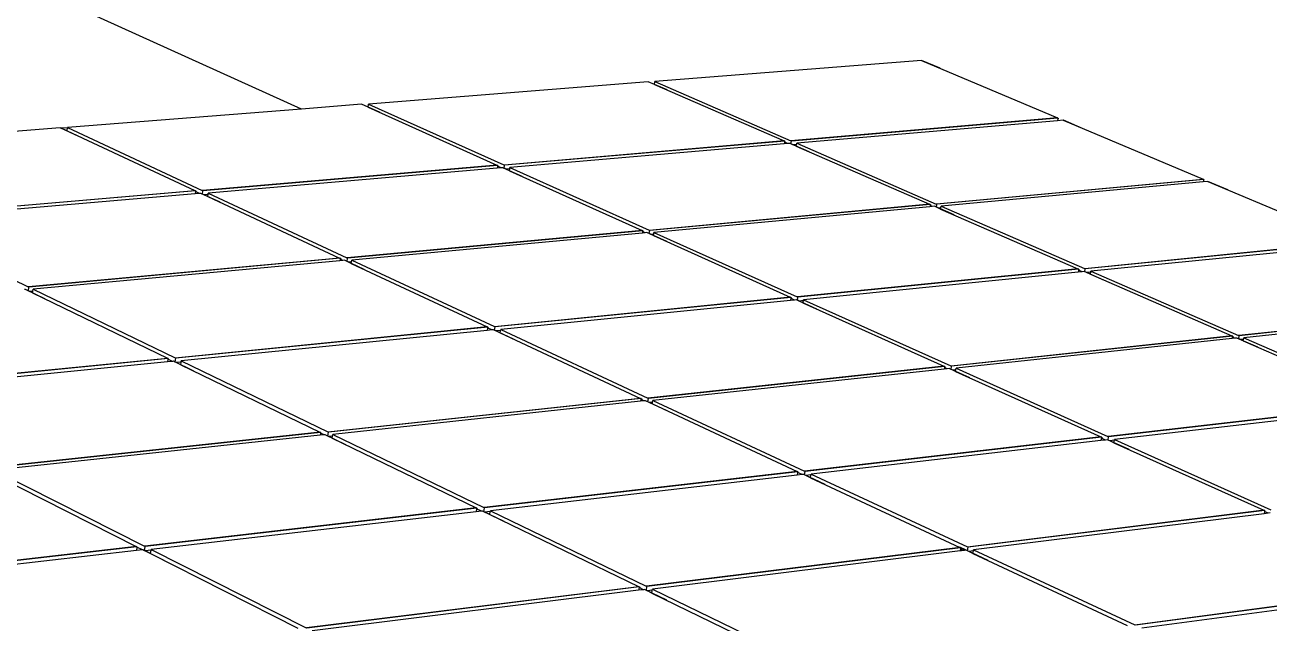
# Model space of a CAD drawing. Header units: inches. Extents: x -1925 to 2960, y -1726 to 1726.
# Drawn here: x -266 to 428, y 946 to 1279 of the extents above; entities that cross this region are included whole.
import ezdxf

# ---------------------------------------------------------------- set-up
doc = ezdxf.new("R2010")
doc.units = ezdxf.units.IN
doc.header["$MEASUREMENT"] = 0

msp = doc.modelspace()

# ---------------------------------------------------------------- linework, layer by layer
for p, q in [((-111.94, 1232.59), (-488.47, 1403.2)), ((233.64, 1259.69), (85.13, 1247.84)), ((233.64, 1259.69), (309.46, 1227.7)), ((233.64, 1259.69), (233.64, 1259.69)), ((244.11, 1255.28), (233.64, 1259.69)), ((81.44, 1247.78), (-74.5, 1235.34)), ((84.89, 1246.28), (81.44, 1247.78)), ((81.44, 1247.78), (81.44, 1247.78)), ((91.88, 1243.23), (81.44, 1247.78)), ((84.89, 1246.28), (85.13, 1247.84)), ((84.89, 1246.28), (157.13, 1214.84)), ((85.13, 1247.84), (160.83, 1214.92)), ((-78.36, 1235.27), (-111.94, 1232.59)), ((-74.74, 1233.64), (-78.36, 1235.27)), ((-78.36, 1235.27), (-78.36, 1235.27)), ((-67.95, 1230.59), (-78.36, 1235.27)), ((-74.74, 1233.64), (-74.5, 1235.34)), ((-74.5, 1235.34), (0.96, 1201.41)), ((-111.94, 1232.59), (-242.3, 1222.2)), ((-74.74, 1233.64), (-2.91, 1201.33)), ((309.46, 1227.7), (309.49, 1227.68)), ((309.49, 1227.68), (309.58, 1227.65)), ((-246.33, 1222.12), (-418.91, 1208.37)), ((-246.33, 1222.12), (-242.3, 1222.2)), ((-242.54, 1220.35), (-246.33, 1222.12)), ((-246.33, 1222.12), (-246.33, 1222.12)), ((-235.98, 1217.29), (-246.33, 1222.12)), ((-242.54, 1220.35), (-242.3, 1222.2)), ((-242.3, 1222.2), (-167.21, 1187.21)), ((309.58, 1227.65), (160.95, 1214.87)), ((309.81, 1227.55), (161.18, 1214.76)), ((309.54, 1226.01), (164.16, 1213.47)), ((309.81, 1227.55), (309.54, 1226.01)), ((312.79, 1226.29), (309.54, 1226.01)), ((309.58, 1227.65), (309.58, 1227.65)), ((309.58, 1227.65), (309.81, 1227.55)), ((309.81, 1227.55), (309.93, 1227.5)), ((310.19, 1227.39), (310.27, 1227.35)), ((312.79, 1226.29), (390.68, 1193.42)), ((312.8, 1226.29), (312.79, 1226.29)), ((323.54, 1221.75), (312.8, 1226.29)), ((-242.54, 1220.35), (-171.26, 1187.12)), ((157.24, 1214.79), (1.07, 1201.36)), ((157.47, 1214.68), (1.3, 1201.26)), ((157.15, 1214.82), (157.24, 1214.79)), ((157.38, 1214.08), (157.22, 1213.11)), ((157.24, 1214.79), (157.24, 1214.79)), ((157.24, 1214.79), (157.47, 1214.68)), ((157.47, 1214.68), (157.38, 1214.08)), ((159.22, 1213.28), (157.38, 1214.08)), ((157.47, 1214.68), (157.59, 1214.64)), ((157.85, 1214.52), (157.93, 1214.48)), ((160.95, 1214.87), (160.83, 1214.92)), ((160.93, 1213.18), (161.18, 1214.76)), ((161.18, 1214.76), (160.95, 1214.87)), ((157.22, 1213.11), (4.28, 1199.92)), ((159.22, 1213.28), (157.22, 1213.11)), ((160.45, 1213.39), (159.22, 1213.28)), ((160.93, 1213.18), (160.45, 1213.39)), ((160.45, 1213.39), (160.45, 1213.39)), ((171.18, 1208.72), (160.45, 1213.39)), ((162.07, 1212.69), (160.93, 1213.18)), ((164.06, 1212.86), (162.07, 1212.69)), ((163.9, 1211.89), (162.07, 1212.69)), ((163.9, 1211.89), (164.06, 1212.86)), ((163.9, 1211.89), (238.25, 1179.53)), ((164.06, 1212.86), (164.16, 1213.47)), ((164.16, 1213.47), (241.97, 1179.63)), ((-2.8, 1201.28), (-167.09, 1187.16)), ((-2.57, 1201.17), (-166.86, 1187.05)), ((-2.91, 1201.33), (-2.89, 1201.31)), ((-2.89, 1201.31), (-2.8, 1201.28)), ((-2.64, 1200.65), (-2.81, 1199.56)), ((-2.8, 1201.28), (-2.8, 1201.28)), ((-2.8, 1201.28), (-2.57, 1201.17)), ((-2.57, 1201.17), (-2.64, 1200.65)), ((-0.64, 1199.74), (-2.64, 1200.65)), ((-2.57, 1201.17), (-2.45, 1201.12)), ((-2.19, 1201), (-2.11, 1200.96)), ((1.07, 1201.36), (0.96, 1201.41)), ((1.05, 1199.54), (1.3, 1201.26)), ((1.3, 1201.26), (1.07, 1201.36)), ((4.18, 1199.3), (4.28, 1199.92)), ((4.28, 1199.92), (81.89, 1165.03)), ((-2.81, 1199.56), (-163.9, 1185.67)), ((-0.64, 1199.74), (-2.81, 1199.56)), ((0.4, 1199.83), (-0.64, 1199.74)), ((1.05, 1199.54), (0.4, 1199.83)), ((0.4, 1199.83), (0.4, 1199.83)), ((11.1, 1195.02), (0.4, 1199.83)), ((2.01, 1199.11), (1.05, 1199.54)), ((4.18, 1199.3), (2.01, 1199.11)), ((4.02, 1198.21), (2.01, 1199.11)), ((4.02, 1198.21), (4.18, 1199.3)), ((4.02, 1198.21), (78, 1164.92)), ((390.79, 1193.38), (242.09, 1179.58)), ((391.03, 1193.27), (242.33, 1179.47)), ((390.68, 1193.42), (390.7, 1193.41)), ((390.7, 1193.41), (390.79, 1193.38)), ((390.79, 1193.38), (390.79, 1193.38)), ((390.79, 1193.38), (391.03, 1193.27)), ((391.03, 1193.27), (390.81, 1192.04)), ((391.03, 1193.27), (391.15, 1193.23)), ((391.42, 1193.11), (391.51, 1193.07)), ((-171.15, 1187.06), (-344.21, 1172.2)), ((-170.91, 1186.95), (-343.98, 1172.09)), ((-171.23, 1187.1), (-171.15, 1187.06)), ((-171.15, 1187.06), (-171.15, 1187.06)), ((-171.15, 1187.06), (-170.91, 1186.95)), ((-170.97, 1186.53), (-171.13, 1185.3)), ((-170.91, 1186.95), (-170.97, 1186.53)), ((-168.77, 1185.51), (-170.97, 1186.53)), ((-170.91, 1186.95), (-170.8, 1186.9)), ((-170.54, 1186.78), (-170.46, 1186.74)), ((-167.09, 1187.16), (-167.21, 1187.21)), ((-167.11, 1185.18), (-166.86, 1187.05)), ((-166.86, 1187.05), (-167.09, 1187.16)), ((390.81, 1192.04), (244.68, 1178.45)), ((393.39, 1192.28), (390.81, 1192.04)), ((393.39, 1192.28), (473.4, 1158.52)), ((393.39, 1192.28), (393.39, 1192.28)), ((404.43, 1187.62), (393.39, 1192.28)), ((-171.13, 1185.3), (-341.04, 1170.67)), ((-168.77, 1185.51), (-171.13, 1185.3)), ((-167.96, 1185.58), (-168.77, 1185.51)), ((-167.11, 1185.18), (-167.96, 1185.58)), ((-167.95, 1185.58), (-167.96, 1185.58)), ((-157.3, 1180.61), (-167.95, 1185.58)), ((-166.35, 1184.83), (-167.11, 1185.18)), ((-163.99, 1185.03), (-166.35, 1184.83)), ((-164.15, 1183.8), (-166.35, 1184.83)), ((-164.15, 1183.8), (-163.99, 1185.03)), ((-164.15, 1183.8), (-90.68, 1149.54)), ((-163.99, 1185.03), (-163.9, 1185.67)), ((-163.9, 1185.67), (-86.61, 1149.66)), ((238.36, 1179.48), (82.01, 1164.97)), ((238.6, 1179.37), (82.25, 1164.87)), ((238.25, 1179.53), (238.27, 1179.52)), ((238.27, 1179.52), (238.36, 1179.48)), ((238.36, 1179.48), (238.36, 1179.48)), ((238.36, 1179.48), (238.6, 1179.37)), ((238.6, 1179.37), (238.5, 1178.76)), ((238.6, 1179.37), (238.72, 1179.32)), ((238.99, 1179.21), (239.08, 1179.17)), ((242.09, 1179.58), (241.97, 1179.63)), ((242.06, 1177.87), (242.33, 1179.47)), ((242.33, 1179.47), (242.09, 1179.58)), ((238.39, 1178.11), (84.6, 1163.81)), ((238.5, 1178.76), (238.39, 1178.11)), ((239.72, 1178.23), (238.39, 1178.11)), ((239.72, 1178.23), (238.5, 1178.76)), ((240.96, 1178.35), (239.72, 1178.23)), ((242.06, 1177.87), (240.96, 1178.35)), ((240.96, 1178.35), (240.96, 1178.35)), ((251.99, 1173.55), (240.96, 1178.35)), ((243.19, 1177.38), (242.06, 1177.87)), ((244.52, 1177.5), (243.19, 1177.38)), ((244.41, 1176.85), (243.19, 1177.38)), ((244.41, 1176.85), (244.52, 1177.5)), ((244.41, 1176.85), (320.93, 1143.54)), ((244.52, 1177.5), (244.68, 1178.45)), ((244.68, 1178.45), (324.67, 1143.65)), ((-341.04, 1170.67), (-264.21, 1133.46)), ((78.12, 1164.87), (-86.49, 1149.61)), ((78.36, 1164.76), (-86.25, 1149.49)), ((78.16, 1163.47), (-83.91, 1148.4)), ((78.03, 1164.91), (78.12, 1164.87)), ((78.12, 1164.87), (78.12, 1164.87)), ((78.12, 1164.87), (78.36, 1164.76)), ((78.28, 1164.23), (78.16, 1163.47)), ((79.67, 1163.61), (78.16, 1163.47)), ((78.36, 1164.76), (78.28, 1164.23)), ((79.67, 1163.61), (78.28, 1164.23)), ((78.36, 1164.76), (78.47, 1164.71)), ((78.74, 1164.59), (78.83, 1164.55)), ((80.71, 1163.7), (79.67, 1163.61)), ((81.98, 1163.13), (80.71, 1163.7)), ((80.71, 1163.7), (80.71, 1163.7)), ((91.71, 1158.75), (80.71, 1163.7)), ((82.01, 1164.97), (81.89, 1165.03)), ((81.98, 1163.13), (82.25, 1164.87)), ((82.93, 1162.7), (81.98, 1163.13)), ((82.25, 1164.87), (82.01, 1164.97)), ((84.45, 1162.84), (82.93, 1162.7)), ((84.33, 1162.07), (82.93, 1162.7)), ((84.33, 1162.07), (84.45, 1162.84)), ((84.33, 1162.07), (160.53, 1127.79)), ((84.45, 1162.84), (84.6, 1163.81)), ((84.6, 1163.81), (164.44, 1127.91)), ((473.52, 1158.47), (324.79, 1143.6)), ((473.77, 1158.36), (325.04, 1143.49)), ((473.45, 1156.69), (328.19, 1142.13)), ((-90.57, 1149.49), (-264.1, 1133.41)), ((-90.33, 1149.38), (-263.86, 1133.29)), ((-90.51, 1148.05), (-261.53, 1132.16)), ((-90.68, 1149.54), (-90.65, 1149.53)), ((-90.65, 1149.53), (-90.57, 1149.49)), ((-90.57, 1149.49), (-90.57, 1149.49)), ((-90.57, 1149.49), (-90.33, 1149.38)), ((-90.39, 1148.95), (-90.51, 1148.05)), ((-88.8, 1148.21), (-90.51, 1148.05)), ((-90.33, 1149.38), (-90.39, 1148.95)), ((-88.8, 1148.21), (-90.39, 1148.95)), ((-90.33, 1149.38), (-90.21, 1149.33)), ((-89.94, 1149.2), (-89.85, 1149.16)), ((-87.99, 1148.29), (-88.8, 1148.21)), ((-86.52, 1147.6), (-87.99, 1148.29)), ((-87.98, 1148.29), (-87.99, 1148.29)), ((-77.02, 1143.17), (-87.98, 1148.29)), ((-86.49, 1149.61), (-86.61, 1149.66)), ((-86.52, 1147.6), (-86.25, 1149.49)), ((-85.77, 1147.25), (-86.52, 1147.6)), ((-86.25, 1149.49), (-86.49, 1149.61)), ((-84.05, 1147.41), (-85.77, 1147.25)), ((-84.18, 1146.51), (-85.77, 1147.25)), ((-84.18, 1146.51), (-84.05, 1147.41)), ((-84.18, 1146.51), (-8.43, 1111.19)), ((-84.05, 1147.41), (-83.91, 1148.4)), ((-83.91, 1148.4), (-4.34, 1111.33)), ((321.05, 1143.49), (164.56, 1127.86)), ((321.3, 1143.38), (164.81, 1127.75)), ((321, 1141.67), (167.95, 1126.33)), ((320.96, 1143.53), (321.05, 1143.49)), ((321.19, 1142.77), (321, 1141.67)), ((323.21, 1141.89), (321, 1141.67)), ((321.05, 1143.49), (321.05, 1143.49)), ((321.05, 1143.49), (321.3, 1143.38)), ((321.3, 1143.38), (321.19, 1142.77)), ((323.21, 1141.89), (321.19, 1142.77)), ((321.3, 1143.38), (321.42, 1143.33)), ((321.7, 1143.21), (321.79, 1143.17)), ((324.45, 1142.01), (323.21, 1141.89)), ((324.75, 1141.88), (324.45, 1142.01)), ((324.45, 1142.01), (324.45, 1142.01)), ((335.79, 1137.07), (324.45, 1142.01)), ((324.79, 1143.6), (324.67, 1143.65)), ((324.75, 1141.88), (325.04, 1143.49)), ((325.88, 1141.39), (324.75, 1141.88)), ((325.04, 1143.49), (324.79, 1143.6)), ((328.09, 1141.61), (325.88, 1141.39)), ((327.9, 1140.51), (325.88, 1141.39)), ((327.9, 1140.51), (328.09, 1141.61)), ((327.9, 1140.51), (406.71, 1106.21)), ((328.09, 1141.61), (328.19, 1142.13)), ((328.19, 1142.13), (410.47, 1106.34)), ((-265.8, 1132.04), (-266.37, 1131.98)), ((-264.12, 1131.22), (-265.8, 1132.04)), ((-265.8, 1132.04), (-265.8, 1132.04)), ((-254.9, 1126.75), (-265.8, 1132.04)), ((-264.1, 1133.41), (-264.21, 1133.46)), ((-264.12, 1131.22), (-263.86, 1133.29)), ((-263.59, 1130.97), (-264.12, 1131.22)), ((-263.86, 1133.29), (-264.1, 1133.41)), ((-261.66, 1131.15), (-263.59, 1130.97)), ((-261.8, 1130.09), (-263.59, 1130.97)), ((-261.8, 1130.09), (-261.66, 1131.15)), ((-261.66, 1131.15), (-261.53, 1132.16)), ((-261.53, 1132.16), (-182.38, 1093.83)), ((-261.8, 1130.09), (-186.67, 1093.69)), ((160.65, 1127.73), (-4.22, 1111.27)), ((160.9, 1127.62), (-3.97, 1111.16)), ((160.62, 1125.86), (-0.84, 1109.7)), ((160.53, 1127.79), (160.56, 1127.77)), ((160.56, 1127.77), (160.65, 1127.73)), ((160.81, 1127.09), (160.62, 1125.86)), ((163, 1126.1), (160.62, 1125.86)), ((160.65, 1127.73), (160.65, 1127.73)), ((160.65, 1127.73), (160.9, 1127.62)), ((160.9, 1127.62), (160.81, 1127.09)), ((163, 1126.1), (160.81, 1127.09)), ((160.9, 1127.62), (161.02, 1127.57)), ((161.3, 1127.44), (161.39, 1127.4)), ((164.05, 1126.21), (163, 1126.1)), ((164.52, 1125.99), (164.05, 1126.21)), ((164.05, 1126.21), (164.05, 1126.21)), ((175.38, 1121.11), (164.05, 1126.21)), ((164.56, 1127.86), (164.44, 1127.91)), ((164.52, 1125.99), (164.81, 1127.75)), ((165.48, 1125.56), (164.52, 1125.99)), ((164.81, 1127.75), (164.56, 1127.86)), ((167.87, 1125.8), (165.48, 1125.56)), ((167.67, 1124.58), (165.48, 1125.56)), ((167.67, 1124.58), (167.87, 1125.8)), ((167.67, 1124.58), (246.22, 1089.24)), ((167.87, 1125.8), (167.95, 1126.33)), ((167.95, 1126.33), (250.15, 1089.38)), ((559.28, 1122.27), (410.59, 1106.29)), ((559.54, 1122.17), (410.84, 1106.17)), ((559.27, 1120.82), (413.33, 1105.09)), ((-8.31, 1111.14), (-182.26, 1093.78)), ((-8.07, 1111.02), (-182.01, 1093.66)), ((-8.43, 1111.19), (-8.4, 1111.18)), ((-8.4, 1111.18), (-8.31, 1111.14)), ((-8.13, 1110.59), (-8.33, 1109.22)), ((-8.31, 1111.14), (-8.31, 1111.14)), ((-8.31, 1111.14), (-8.07, 1111.02)), ((-8.07, 1111.02), (-8.13, 1110.59)), ((-5.75, 1109.48), (-8.13, 1110.59)), ((-8.07, 1111.02), (-7.95, 1110.97)), ((-7.67, 1110.84), (-7.58, 1110.8)), ((-4.22, 1111.27), (-4.34, 1111.33)), ((-4.26, 1109.24), (-3.97, 1111.16)), ((-3.97, 1111.16), (-4.22, 1111.27)), ((-8.33, 1109.22), (-178.89, 1092.15)), ((-5.75, 1109.48), (-8.33, 1109.22)), ((-4.93, 1109.56), (-5.75, 1109.48)), ((-4.26, 1109.24), (-4.93, 1109.56)), ((-4.93, 1109.56), (-4.93, 1109.56)), ((6.36, 1104.29), (-4.93, 1109.56)), ((-3.5, 1108.89), (-4.26, 1109.24)), ((-0.92, 1109.15), (-3.5, 1108.89)), ((-1.12, 1107.78), (-3.5, 1108.89)), ((-1.12, 1107.78), (-0.92, 1109.15)), ((-1.12, 1107.78), (77.03, 1071.34)), ((-0.92, 1109.15), (-0.84, 1109.7)), ((-0.84, 1109.7), (81.14, 1071.5)), ((406.84, 1106.15), (250.27, 1089.32)), ((407.09, 1106.04), (250.53, 1089.21)), ((406.84, 1104.66), (253.01, 1088.09)), ((406.71, 1106.21), (406.74, 1106.19)), ((406.74, 1106.19), (406.84, 1106.15)), ((406.84, 1106.15), (406.84, 1106.15)), ((406.84, 1106.15), (407.09, 1106.04)), ((406.98, 1105.42), (406.84, 1104.66)), ((408.34, 1104.82), (406.84, 1104.66)), ((407.09, 1106.04), (406.98, 1105.42)), ((408.34, 1104.82), (406.98, 1105.42)), ((407.09, 1106.04), (407.21, 1105.99)), ((407.5, 1105.86), (407.59, 1105.82)), ((409.58, 1104.96), (408.34, 1104.82)), ((410.54, 1104.54), (409.58, 1104.96)), ((409.58, 1104.96), (409.58, 1104.96)), ((421.25, 1099.88), (409.58, 1104.96)), ((410.59, 1106.29), (410.47, 1106.34)), ((410.54, 1104.54), (410.84, 1106.17)), ((411.66, 1104.05), (410.54, 1104.54)), ((410.84, 1106.17), (410.59, 1106.29)), ((413.17, 1104.21), (411.66, 1104.05)), ((413.03, 1103.46), (411.66, 1104.05)), ((413.03, 1103.46), (413.17, 1104.21)), ((413.03, 1103.46), (494.22, 1068.12)), ((413.17, 1104.21), (413.33, 1105.09)), ((413.33, 1105.09), (497.98, 1068.27)), ((-186.55, 1093.63), (-370.34, 1075.29)), ((-186.3, 1093.51), (-370.09, 1075.17)), ((-186.55, 1091.66), (-366.99, 1073.61)), ((-186.67, 1093.69), (-186.64, 1093.67)), ((-186.64, 1093.67), (-186.55, 1093.63)), ((-186.55, 1093.63), (-186.55, 1093.63)), ((-186.55, 1093.63), (-186.3, 1093.51)), ((-186.35, 1093.2), (-186.55, 1091.66)), ((-183.76, 1091.94), (-186.55, 1091.66)), ((-186.3, 1093.51), (-186.35, 1093.2)), ((-183.76, 1091.94), (-186.35, 1093.2)), ((-186.3, 1093.51), (-186.18, 1093.45)), ((-185.91, 1093.32), (-185.82, 1093.28)), ((-183.19, 1092), (-183.76, 1091.94)), ((-182.29, 1091.56), (-183.19, 1092)), ((-183.18, 1092), (-183.19, 1092)), ((-171.94, 1086.55), (-183.18, 1092)), ((-182.26, 1093.78), (-182.38, 1093.83)), ((-182.29, 1091.56), (-182.01, 1093.66)), ((-181.76, 1091.31), (-182.29, 1091.56)), ((-182.01, 1093.66), (-182.26, 1093.78)), ((-178.97, 1091.59), (-181.76, 1091.31)), ((-179.17, 1090.05), (-181.76, 1091.31)), ((-179.17, 1090.05), (-178.97, 1091.59)), ((-179.17, 1090.05), (-101.59, 1052.46)), ((-178.97, 1091.59), (-178.89, 1092.15)), ((-178.89, 1092.15), (-97.28, 1052.63)), ((246.34, 1089.18), (81.27, 1071.44)), ((246.6, 1089.07), (81.52, 1071.32)), ((246.22, 1089.24), (246.25, 1089.22)), ((246.25, 1089.22), (246.34, 1089.18)), ((246.34, 1089.18), (246.35, 1089.18)), ((246.35, 1089.18), (246.6, 1089.07)), ((246.6, 1089.07), (246.51, 1088.53)), ((246.6, 1089.07), (246.72, 1089.01)), ((250.27, 1089.32), (250.15, 1089.38)), ((250.22, 1087.43), (250.53, 1089.21)), ((250.53, 1089.21), (250.27, 1089.32)), ((246.36, 1087.65), (84, 1070.17)), ((246.51, 1088.53), (246.36, 1087.65)), ((248.05, 1087.83), (246.36, 1087.65)), ((248.05, 1087.83), (246.51, 1088.53)), ((247.01, 1088.88), (247.1, 1088.84)), ((249.09, 1087.94), (248.05, 1087.83)), ((250.22, 1087.43), (249.09, 1087.94)), ((249.09, 1087.94), (249.09, 1087.94)), ((260.75, 1082.7), (249.09, 1087.94)), ((251.17, 1087.01), (250.22, 1087.43)), ((252.86, 1087.19), (251.17, 1087.01)), ((252.71, 1086.31), (251.17, 1087.01)), ((252.71, 1086.31), (252.86, 1087.19)), ((252.71, 1086.31), (333.7, 1049.88)), ((252.86, 1087.19), (253.01, 1088.09)), ((253.01, 1088.09), (337.64, 1050.04)), ((77.15, 1071.29), (-97.16, 1052.57)), ((77.4, 1071.17), (-96.9, 1052.44)), ((77.18, 1069.72), (-94.43, 1051.24)), ((77.03, 1071.34), (77.06, 1071.33)), ((77.06, 1071.33), (77.15, 1071.29)), ((77.15, 1071.29), (77.15, 1071.29)), ((77.15, 1071.29), (77.4, 1071.17)), ((77.34, 1070.73), (77.18, 1069.72)), ((79.07, 1069.92), (77.18, 1069.72)), ((77.4, 1071.17), (77.34, 1070.73)), ((79.07, 1069.92), (77.34, 1070.73)), ((77.4, 1071.17), (77.53, 1071.11)), ((77.81, 1070.98), (77.9, 1070.94)), ((79.89, 1070.01), (79.07, 1069.92)), ((81.22, 1069.39), (79.89, 1070.01)), ((79.89, 1070.01), (79.89, 1070.01)), ((91.52, 1064.58), (79.89, 1070.01)), ((81.27, 1071.44), (81.14, 1071.5)), ((81.22, 1069.39), (81.52, 1071.32)), ((81.97, 1069.04), (81.22, 1069.39)), ((81.52, 1071.32), (81.27, 1071.44)), ((83.86, 1069.24), (81.97, 1069.04)), ((83.7, 1068.23), (81.97, 1069.04)), ((83.7, 1068.23), (83.86, 1069.24)), ((83.7, 1068.23), (164.34, 1030.63)), ((83.86, 1069.24), (84, 1070.17)), ((84, 1070.17), (168.47, 1030.81)), ((494.34, 1068.07), (337.76, 1049.99)), ((494.61, 1067.95), (338.03, 1049.87)), ((494.25, 1066.07), (341.36, 1048.37)), ((-101.47, 1052.4), (-285.8, 1032.61)), ((-101.22, 1052.27), (-285.55, 1032.48)), ((-101.43, 1050.79), (-283.09, 1031.24)), ((-101.57, 1052.44), (-101.47, 1052.4)), ((-101.47, 1052.4), (-101.47, 1052.4)), ((-101.47, 1052.4), (-101.22, 1052.27)), ((-101.26, 1051.96), (-101.43, 1050.79)), ((-99.32, 1051.01), (-101.43, 1050.79)), ((-101.22, 1052.27), (-101.26, 1051.96)), ((-99.32, 1051.01), (-101.26, 1051.96)), ((-101.22, 1052.27), (-101.1, 1052.22)), ((-100.81, 1052.08), (-100.72, 1052.03)), ((-98.75, 1051.07), (-99.32, 1051.01)), ((-97.2, 1050.33), (-98.75, 1051.07)), ((-98.75, 1051.07), (-98.75, 1051.07)), ((-87.16, 1045.46), (-98.75, 1051.07)), ((-97.16, 1052.57), (-97.28, 1052.63)), ((-97.2, 1050.33), (-96.9, 1052.44)), ((-96.68, 1050.07), (-97.2, 1050.33)), ((-96.9, 1052.44), (-97.16, 1052.57)), ((-94.56, 1050.3), (-96.68, 1050.07)), ((-94.73, 1049.13), (-96.68, 1050.07)), ((-94.73, 1049.13), (-94.56, 1050.3)), ((-94.73, 1049.13), (-14.61, 1010.3)), ((-94.56, 1050.3), (-94.43, 1051.24)), ((-94.43, 1051.24), (-10.27, 1010.49)), ((333.82, 1049.82), (168.6, 1030.75)), ((334.08, 1049.7), (168.86, 1030.63)), ((333.74, 1047.78), (172.19, 1029.08)), ((333.7, 1049.88), (333.73, 1049.86)), ((333.73, 1049.86), (333.82, 1049.82)), ((333.99, 1049.16), (333.74, 1047.78)), ((336.38, 1048.08), (333.74, 1047.78)), ((333.82, 1049.82), (333.82, 1049.82)), ((333.82, 1049.82), (334.08, 1049.7)), ((334.08, 1049.7), (333.99, 1049.16)), ((336.38, 1048.08), (333.99, 1049.16)), ((334.08, 1049.7), (334.21, 1049.65)), ((334.51, 1049.51), (334.6, 1049.47)), ((337.42, 1048.2), (336.38, 1048.08)), ((337.71, 1048.07), (337.42, 1048.2)), ((337.42, 1048.2), (337.42, 1048.2)), ((349.43, 1042.8), (337.42, 1048.2)), ((337.76, 1049.99), (337.64, 1050.04)), ((337.71, 1048.07), (338.03, 1049.87)), ((338.65, 1047.65), (337.71, 1048.07)), ((338.03, 1049.87), (337.76, 1049.99)), ((341.29, 1047.95), (338.65, 1047.65)), ((341.04, 1046.57), (338.65, 1047.65)), ((341.04, 1046.57), (341.29, 1047.95)), ((341.29, 1047.95), (341.36, 1048.37)), ((341.36, 1048.37), (428.55, 1009.17)), ((341.04, 1046.57), (424.59, 1008.98)), ((-283.38, 1028.91), (-203.97, 988.78)), ((-283.09, 1031.24), (-199.41, 988.99)), ((164.46, 1030.57), (-10.14, 1010.43)), ((164.73, 1030.45), (-9.88, 1010.3)), ((164.4, 1028.48), (-6.56, 1008.7)), ((164.37, 1030.62), (164.46, 1030.57)), ((164.65, 1030.01), (164.4, 1028.48)), ((167.23, 1028.8), (164.4, 1028.48)), ((164.46, 1030.57), (164.46, 1030.57)), ((164.46, 1030.57), (164.73, 1030.45)), ((164.73, 1030.45), (164.65, 1030.01)), ((167.23, 1028.8), (164.65, 1030.01)), ((164.73, 1030.45), (164.85, 1030.39)), ((165.15, 1030.26), (165.24, 1030.21)), ((168.05, 1028.9), (167.23, 1028.8)), ((168.54, 1028.67), (168.05, 1028.9)), ((168.06, 1028.9), (168.05, 1028.9)), ((180.05, 1023.3), (168.06, 1028.9)), ((168.6, 1030.75), (168.47, 1030.81)), ((168.54, 1028.67), (168.86, 1030.63)), ((169.29, 1028.32), (168.54, 1028.67)), ((168.86, 1030.63), (168.6, 1030.75)), ((172.12, 1028.65), (169.29, 1028.32)), ((171.87, 1027.12), (169.29, 1028.32)), ((171.87, 1027.12), (172.12, 1028.65)), ((171.87, 1027.12), (255.13, 988.29)), ((172.12, 1028.65), (172.19, 1029.08)), ((172.19, 1029.08), (259.29, 988.5)), ((-14.48, 1010.24), (-199.28, 988.92)), ((-14.22, 1010.11), (-199.02, 988.79)), ((-14.52, 1008.08), (-195.72, 987.13)), ((-14.61, 1010.3), (-14.58, 1010.28)), ((-14.58, 1010.28), (-14.48, 1010.24)), ((-14.27, 1009.79), (-14.52, 1008.08)), ((-11.48, 1008.43), (-14.52, 1008.08)), ((-14.48, 1010.24), (-14.48, 1010.24)), ((-14.48, 1010.24), (-14.22, 1010.11)), ((-14.22, 1010.11), (-14.27, 1009.79)), ((-11.48, 1008.43), (-14.27, 1009.79)), ((-14.22, 1010.11), (-14.09, 1010.05)), ((-13.8, 1009.91), (-13.7, 1009.86)), ((-10.9, 1008.5), (-11.48, 1008.43)), ((-10.2, 1008.16), (-10.9, 1008.5)), ((-10.9, 1008.5), (-10.9, 1008.5)), ((1.06, 1002.7), (-10.9, 1008.5)), ((-10.14, 1010.43), (-10.27, 1010.49)), ((-10.2, 1008.16), (-9.88, 1010.3)), ((-9.67, 1007.91), (-10.2, 1008.16)), ((-9.88, 1010.3), (-10.14, 1010.43)), ((-6.63, 1008.26), (-9.67, 1007.91)), ((-6.88, 1006.55), (-9.67, 1007.91)), ((-6.88, 1006.55), (-6.63, 1008.26)), ((-6.88, 1006.55), (75.94, 966.42)), ((-6.63, 1008.26), (-6.56, 1008.7)), ((-6.56, 1008.7), (80.3, 966.63)), ((424.72, 1008.93), (259.42, 988.44)), ((424.99, 1008.8), (259.69, 988.31)), ((424.66, 1007.02), (262.74, 986.9)), ((424.59, 1008.98), (424.62, 1008.97)), ((424.62, 1008.97), (424.72, 1008.93)), ((424.89, 1008.25), (424.66, 1007.02)), ((426.98, 1007.31), (424.66, 1007.02)), ((424.72, 1008.93), (424.72, 1008.93)), ((424.72, 1008.93), (424.99, 1008.8)), ((424.99, 1008.8), (424.89, 1008.25)), ((426.98, 1007.31), (424.89, 1008.25)), ((424.99, 1008.8), (425.12, 1008.74)), ((425.42, 1008.61), (425.52, 1008.56)), ((428.04, 1007.44), (426.98, 1007.31)), ((-203.85, 988.71), (-399.76, 966.13)), ((-203.59, 988.58), (-399.51, 965.99)), ((-203.86, 986.5), (-396.23, 964.26)), ((-203.97, 988.78), (-203.94, 988.76)), ((-203.94, 988.76), (-203.85, 988.71)), ((-203.61, 988.41), (-203.86, 986.5)), ((-200.58, 986.88), (-203.86, 986.5)), ((-203.85, 988.71), (-203.85, 988.71)), ((-203.85, 988.71), (-203.59, 988.58)), ((-203.59, 988.58), (-203.61, 988.41)), ((-200.58, 986.88), (-203.61, 988.41)), ((-203.59, 988.58), (-203.46, 988.52)), ((-203.17, 988.37), (-203.07, 988.32)), ((-200.29, 986.91), (-200.58, 986.88)), ((-199.34, 986.43), (-200.29, 986.91)), ((-200.28, 986.91), (-200.29, 986.91)), ((-188.39, 980.9), (-200.28, 986.91)), ((-199.28, 988.92), (-199.41, 988.99)), ((-199.34, 986.43), (-199.02, 988.79)), ((-199.06, 986.3), (-199.34, 986.43)), ((-199.02, 988.79), (-199.28, 988.92)), ((-195.78, 986.68), (-199.06, 986.3)), ((-196.04, 984.77), (-199.06, 986.3)), ((-196.04, 984.77), (-195.78, 986.68)), ((-195.78, 986.68), (-195.72, 987.13)), ((-195.72, 987.13), (-109.28, 943.48)), ((255.26, 988.23), (80.43, 966.57)), ((255.54, 988.11), (80.7, 966.44)), ((255.22, 986.28), (83.74, 964.98)), ((255.13, 988.29), (255.17, 988.28)), ((258.58, 986.7), (255.15, 988.3)), ((255.17, 988.28), (255.26, 988.23)), ((255.46, 987.66), (255.22, 986.28)), ((255.96, 986.37), (255.22, 986.28)), ((255.26, 988.23), (255.27, 988.23)), ((255.27, 988.23), (255.54, 988.11)), ((255.54, 988.11), (255.46, 987.66)), ((255.99, 987.41), (255.46, 987.66)), ((255.54, 988.11), (255.67, 988.05)), ((255.96, 986.37), (255.99, 987.41)), ((257.75, 986.59), (255.96, 986.37)), ((255.97, 987.91), (256.07, 987.86)), ((257.75, 986.59), (255.99, 987.41)), ((258.58, 986.7), (257.75, 986.59)), ((259.35, 986.34), (258.58, 986.7)), ((258.58, 986.7), (258.58, 986.7)), ((270.95, 980.93), (258.58, 986.7)), ((259.42, 988.44), (259.29, 988.5)), ((259.35, 986.34), (259.69, 988.31)), ((260.1, 985.98), (259.35, 986.34)), ((259.69, 988.31), (259.42, 988.44)), ((262.63, 986.3), (260.1, 985.98)), ((262.39, 984.92), (260.1, 985.98)), ((262.39, 984.92), (262.63, 986.3)), ((262.39, 984.92), (348.41, 944.81)), ((262.63, 986.3), (262.74, 986.9)), ((262.74, 986.9), (352.58, 945.04)), ((-196.04, 984.77), (-113.87, 943.24)), ((76.07, 966.35), (-109.15, 943.41)), ((76.34, 966.22), (-108.88, 943.28)), ((76.04, 964.34), (-105.85, 941.76)), ((75.94, 966.42), (75.97, 966.4)), ((75.97, 966.4), (76.07, 966.35)), ((76.29, 965.9), (76.04, 964.34)), ((78.79, 964.68), (76.04, 964.34)), ((76.07, 966.35), (76.07, 966.35)), ((76.07, 966.35), (76.34, 966.22)), ((76.34, 966.22), (76.29, 965.9)), ((78.79, 964.68), (76.29, 965.9)), ((76.34, 966.22), (76.47, 966.16)), ((76.77, 966.01), (76.87, 965.97)), ((79.38, 964.76), (78.79, 964.68)), ((80.36, 964.28), (79.38, 964.76)), ((79.38, 964.76), (79.38, 964.76)), ((91.72, 958.77), (79.38, 964.76)), ((80.43, 966.57), (80.3, 966.63)), ((80.36, 964.28), (80.7, 966.44)), ((80.9, 964.02), (80.36, 964.28)), ((80.7, 966.44), (80.43, 966.57)), ((83.64, 964.36), (80.9, 964.02)), ((83.4, 962.81), (83.64, 964.36)), ((83.64, 964.36), (83.74, 964.98)), ((83.74, 964.98), (173.41, 921.55)), ((518.01, 966.96), (352.71, 944.98)), ((518.29, 966.83), (352.99, 944.85)), ((517.88, 964.71), (356.53, 943.2)), ((83.4, 962.81), (80.9, 964.02)), ((83.4, 962.81), (169.03, 921.31))]:
    msp.add_line(p, q)

doc.saveas('drawing.dxf')
